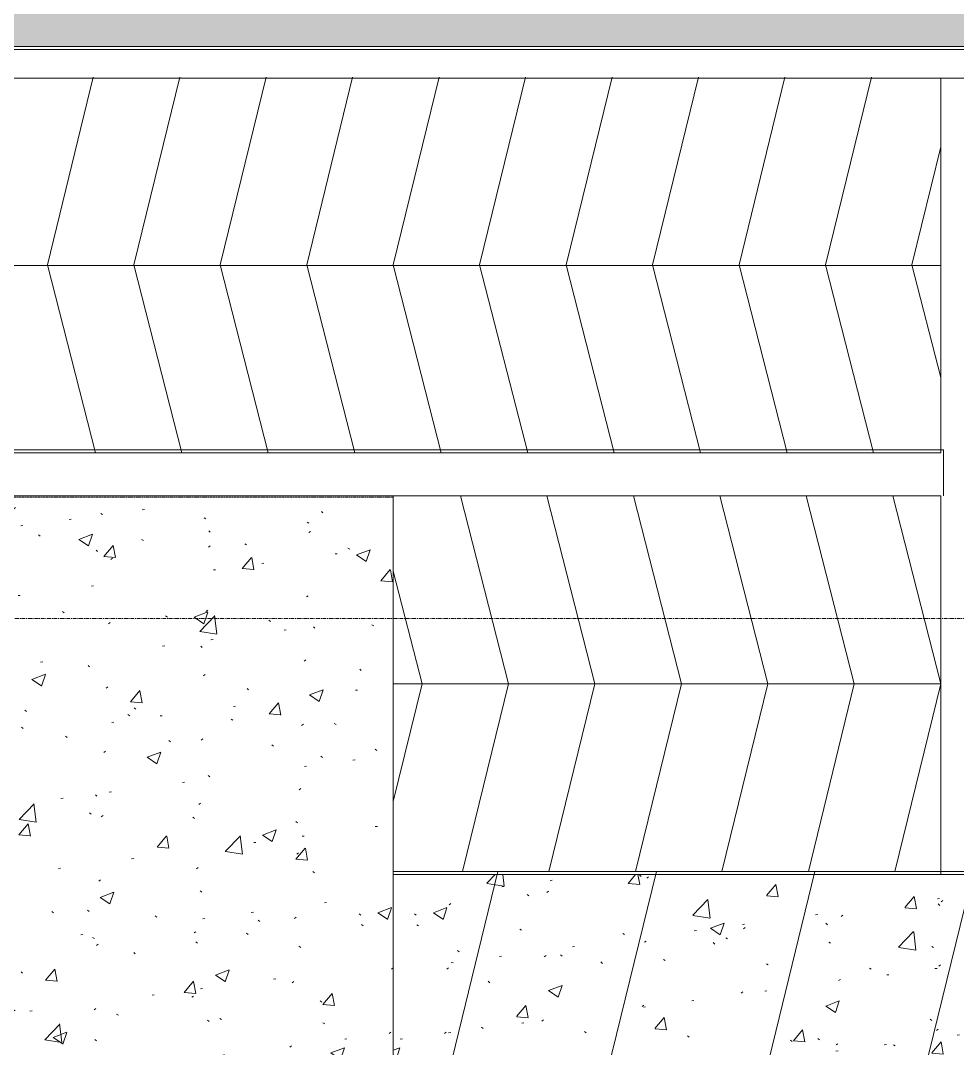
# Model space of a CAD drawing. Header units: millimetres. Extents: x 5359 to 218750, y -16347 to 109893.
# Drawn here: x 55959 to 59210, y 49944 to 53512 of the extents above; entities that cross this region are included whole.
import ezdxf

# ---------------------------------------------------------------- set-up
doc = ezdxf.new("R2010")
doc.units = ezdxf.units.MM
doc.linetypes.add('Grid Line', pattern=[22.225, 12.7, -3.175, 3.175, -3.175])
doc.linetypes.add('IMPORT-Overhead', pattern=[3.96875, 2.38125, -1.5875])
for name, color, linetype, lineweight in [('A-AREA-1', 41, 'IMPORT-Overhead', 9), ('A-DETL-THIN', 151, 'Continuous', 9), ('A-FLOR', 192, 'Continuous', 9), ('A-FLOR-PATT', 8, 'Continuous', 9), ('A-WALL', 113, 'Continuous', 9), ('G-IMPT', 8, 'Continuous', 9), ('M-EQPM', 50, 'Continuous', 9), ('S-GRID-1', 1, 'Grid Line', 9)]:
    doc.layers.add(name, color=color, linetype=linetype, lineweight=lineweight)

# ---------------------------------------------------------------- blocks, each defined once
blk = doc.blocks.new('TKTC_NAP THAM BE NUOC NGAM_260130 - TKTC_XREF_260130_NAP THAM BE NUOC NGAM_dwg-4013458-TKCS_MB ĐỊNH VỊ CỔNG-HÀNG RÀO')
at = {"layer": 'G-IMPT', "flags": 128}
blk.add_lwpolyline([(-135209, 141315.1), (-135209, 153614.7), (-142034, 153614.7), (-142034, 148889.7), (-148499, 148889.7)], dxfattribs=at)
blk = doc.blocks.new('TKTC_NAP THAM BE NUOC NGAM_260130 - NẮP THĂM BỂ NƯỚC NGẦM-2336355-TKCS_MB ĐỊNH VỊ CỔNG-HÀNG RÀO')
blk.add_blockref('TKTC_NAP THAM BE NUOC NGAM_260130 - TKTC_XREF_260130_NAP THAM BE NUOC NGAM_dwg-4013458-TKCS_MB ĐỊNH VỊ CỔNG-HÀNG RÀO', (150009, -139814.7))

msp = doc.modelspace()

# ---------------------------------------------------------------- hatches: boundary and pattern name
at = {"layer": 'A-FLOR-PATT'}
h = msp.add_hatch(dxfattribs=at)
h.set_pattern_fill('FP_14', color=256, style=0, pattern_type=2)
h.set_pattern_definition([(0, (167.64, 11.2), (558.8, 558.8), [83.82, -16.764, 22.352, -16.764, -419.1]), (0, (167.64, 11.2), (558.8, 558.8), [-139.7, 83.82, -335.28]), (0, (139.7, 27.94), (558.8, 558.8), [55.88, -41.91, 83.82, -41.91, -335.28]), (0, (139.7, 27.94), (558.8, 558.8), [-223.52, 55.88, -279.4]), (0, (335.3, 251.46), (558.8, 558.8), [69.85, -27.94, 69.85, -391.16]), (0, (55.9, 363.2), (558.8, 558.8), [27.94, -55.88, 27.94, -447.04]), (90, (111.76, 363.2), (-558.8, 558.8), [50.292, -508.508]), (90, (279.4, 27.94), (-558.8, 558.8), [55.88, -502.92]), (90, (419.1, 251.46), (-558.8, 558.8), [55.88, -502.92]), (45, (352.04, 22.35), (0, 558.7996), [55.88, -734.383]), (135, (206.76, 22.35), (-558.7996, 0), [55.88, -734.383]), (63.435, (335.28, 25.15), (-0.0005, 558.8001), [55.88, -1193.635]), (75.964, (307.34, 27.94), (-0.00237, 558.80038), [55.88, -2248.111]), (75.964, (447.04, 251.46), (-0.00237, 558.80038), [44.704, -2259.287]), (75.964, (122.94, 363.22), (-0.00237, 558.80038), [39.116, -2264.875]), (104.036, (251.46, 27.94), (0.00237, 558.80038), [55.88, -2248.111]), (104.036, (391.16, 251.46), (0.00237, 558.80038), [44.704, -2259.287]), (104.036, (100.58, 363.22), (0.00237, 558.80038), [39.116, -2264.875]), (116.565, (223.52, 25.15), (0.0005, 558.8001), [55.88, -1193.634])])
h.paths.add_polyline_path([(58617.9, 53421.9), (60142.5, 53421.9), (60143.5, 55396.3), (60152.5, 55396.3), (60152.5, 55386.3), (62152.6, 55386.3), (62152.6, 55396.3), (62264.5, 55404), (62363.6, 55422.4), (62460.7, 55452.1), (62556.4, 55494.2), (62631.4, 55536.5), (62713.7, 55596.1), (62789, 55664.9), (62859.7, 55747.3), (62914.6, 55828.1), (62954.4, 55900.2), (62992.6, 55992.4), (63020.3, 56088.3), (63037, 56186.7), (63042.6, 56286.3), (63042.1, 61272.4), (63034.9, 61462.3), (63015.3, 61651.4), (62983.2, 61838.9), (62938.5, 62025), (62881.4, 62208.3), (62811.9, 62388), (62731.2, 62561.6), (62635.7, 62735.2), (62551.3, 62870.1), (62422.4, 63045.9), (62319, 63170.9), (62188.6, 63309.2), (62048.9, 63438.9), (61900.8, 63559.3), (61744.8, 63669.8), (61581.4, 63770.1), (61411, 63859.5), (61234, 63937.8), (61050.3, 64004.7), (60898.6, 64050.6), (60714.7, 64093.3), (60528.6, 64124), (60340.9, 64142.4), (60152.6, 64148.6), (60152.6, 64158.6), (54662.6, 64158.6), (54661.5, 61501.9), (53462.6, 61501.9), (53462.6, 61511.9), (53452.6, 61511.9), (53452.7, 60435.3), (53462.6, 60435.3), (53463.1, 56843.3), (54662.6, 56843.3), (54662.6, 53421.9), (54680.5, 53421.9)])
h = msp.add_hatch(dxfattribs=at)
h.set_pattern_fill('FP_6', color=256, style=0, pattern_type=2)
h.set_pattern_definition([(50, (0, 0), (480.9661, -42.0786), [50.292, -553.212]), (355, (0, 0), (-93.0416, 504.3895), [40.234, -442.57]), (100.451, (40.1, -3.5), (387.9285, 462.3076), [42.742, -470.158]), (46.184, (0, 134.1), (715.649, -110.993), [75.438, -829.818]), (96.636, (59.64, 124.86), (626.7424, 653.2084), [64.112, -705.237]), (351.184, (0, 134.1), (626.7496, 653.2024), [60.35, -663.854]), (21, (67.06, 100.6), (400.2623, -269.9797), [50.292, -553.212]), (326, (67.06, 100.6), (163.1568, 486.2564), [40.234, -442.57]), (71.451, (100.4, 78.1), (563.421, 216.272), [42.742, -470.158]), (37.5, (0, 0), (8.15385, 223.22557), [7.376, -429.829, 7.376, -441.899, -444.246]), (37.5, (0, 0), (8.15385, 223.22557), [-886.48, 7.376, -436.87]), (7.5, (0, 0), (176.404, 264.477), [7.376, -248.778, 7.376, -419.771, -169.316]), (7.5, (0, 0), (176.404, 264.477), [-683.301, 7.376, -161.94]), (327.5, (-149.53, 0), (357.96023, -15.12452), [7.376, -160.264, 7.376, -515.661, -694.03]), (327.5, (-149.53, 0), (357.96023, -15.12452), [-690.677, 7.376, -686.653]), (317.5, (-216.6, 0), (391.0616, 67.1262), [7.376, -210.556, 7.376, -339.974, -492.862]), (317.5, (-216.6, 0), (391.0616, 67.1262), [-565.282, 7.376, -485.485])])
h.paths.add_polyline_path([(57252.6, 47586.3), (57252.6, 47586.3), (57252.6, 51861.9), (55852.6, 51861.9), (55852.6, 47586.3), (57252.6, 47586.3)])
h = msp.add_hatch(dxfattribs=at)
h.set_pattern_fill('FP_31', color=256, style=0, pattern_type=2)
h.set_pattern_definition([(50.049, (291.23, 0), (480.1359, -42.0767), [50.256, -552.818]), (354.991, (291.23, 0), (-92.8772, 504.3906), [40.165, -441.812]), (100.434, (331.24, -3.5), (387.2535, 462.3124), [42.739, -470.131]), (46.234, (291.2, 134.1), (714.4144, -110.986), [75.376, -829.132]), (96.624, (350.76, 124.86), (625.669, 653.2013), [64.111, -705.22]), (351.169, (291.2, 134.1), (625.668, 653.2026), [60.249, -662.736]), (21.033, (358.17, 100.6), (399.5704, -269.9807), [50.216, -552.38]), (325.954, (358.17, 100.6), (162.8765, 486.2562), [40.186, -442.045]), (71.481, (391.46, 78.1), (562.4481, 216.2737), [42.734, -470.076]), (37.548, (291.23, 0), (8.13914, 223.22476), [7.368, -429.362, 7.368, -441.419, -443.764]), (37.548, (291.23, 0), (8.13914, 223.22476), [-885.518, 7.368, -436.395]), (7.513, (291.23, 0), (176.099, 264.4776), [7.364, -248.356, 7.364, -419.059, -169.029]), (7.513, (291.23, 0), (176.099, 264.4776), [-682.142, 7.364, -161.666]), (327.455, (141.95, 0), (357.3418, -15.1254), [7.367, -160.067, 7.367, -515.028, -693.178]), (327.455, (141.95, 0), (357.3418, -15.1254), [-689.829, 7.367, -685.811]), (317.451, (75, 0), (390.3867, 67.1285), [7.369, -210.358, 7.369, -339.655, -492.399]), (317.451, (75, 0), (390.3867, 67.1285), [-564.752, 7.369, -485.03])])
h.paths.add_polyline_path([(60652.6, 47586.3), (60652.6, 50547.9), (57252.6, 50547.9), (57252.6, 47586.3), (60452.5, 47586.3)])

# ---------------------------------------------------------------- linework, layer by layer
at = {"layer": 'A-AREA-1'}
for p, q in [((52727.6, 51857.5), (57252.6, 51857.5)), ((57252.6, 51857.5), (57252.6, 50557.9)), ((57252.6, 50557.9), (60452.5, 50557.9))]:
    msp.add_line(p, q, dxfattribs=at)
at = {"layer": 'A-DETL-THIN'}
for p, q in [((50352.5, 53311.9), (59152.5, 53311.9)), ((59152.5, 53311.9), (50352.5, 53311.9)), ((56052.5, 52663.9), (56211.8, 53315.9)), ((56352.5, 52663.9), (56511.8, 53315.9)), ((56652.5, 52663.9), (56811.8, 53315.9)), ((56952.5, 52663.9), (57111.8, 53315.9)), ((57252.5, 52663.9), (57411.8, 53315.9)), ((57552.5, 52663.9), (57711.8, 53315.9)), ((57852.5, 52663.9), (58011.8, 53315.9)), ((58152.5, 52663.9), (58311.8, 53315.9)), ((58452.5, 52663.9), (58611.8, 53315.9)), ((58752.5, 52663.9), (58911.8, 53315.9)), ((59152.5, 53311.9), (59152.5, 52011.9)), ((59152.5, 52011.9), (59152.5, 53311.9)), ((59052.5, 52663.9), (59152.5, 53073.1)), ((56052.5, 52663.9), (56219.2, 52011.9)), ((56352.5, 52663.9), (56519.2, 52011.9)), ((56652.5, 52663.9), (56819.2, 52011.9)), ((56952.5, 52663.9), (57119.2, 52011.9)), ((57252.5, 52663.9), (57419.2, 52011.9)), ((57552.5, 52663.9), (57719.2, 52011.9)), ((57852.5, 52663.9), (58019.2, 52011.9)), ((58152.5, 52663.9), (58319.2, 52011.9)), ((58452.5, 52663.9), (58619.2, 52011.9)), ((58752.5, 52663.9), (58919.2, 52011.9)), ((59052.5, 52663.9), (59152.5, 52272.7)), ((50352.5, 52661.9), (59152.5, 52661.9)), ((59152.5, 52011.9), (50352.5, 52011.9)), ((50352.5, 52011.9), (59152.5, 52011.9)), ((57252.6, 51861.9), (59152.5, 51861.9)), ((57252.6, 50557.9), (57252.6, 51861.9)), ((57652.5, 51209.9), (57485.8, 51861.9)), ((57952.5, 51209.9), (57785.8, 51861.9)), ((58252.5, 51209.9), (58085.8, 51861.9)), ((58552.5, 51209.9), (58385.8, 51861.9)), ((58852.5, 51209.9), (58685.8, 51861.9)), ((59152.5, 51209.9), (58985.8, 51861.9)), ((59152.5, 51861.9), (59152.5, 50557.9)), ((57352.5, 51209.9), (57252.6, 51600.9)), ((57252.6, 51209.9), (59152.5, 51209.9)), ((57352.5, 51209.9), (57252.6, 50801)), ((57652.5, 51209.9), (57493.1, 50557.9)), ((57952.5, 51209.9), (57793.1, 50557.9)), ((58252.5, 51209.9), (58093.1, 50557.9)), ((58552.5, 51209.9), (58393.1, 50557.9)), ((58852.5, 51209.9), (58693.1, 50557.9)), ((59152.5, 51209.9), (58993.1, 50557.9)), ((57252.6, 49072.1), (57615.8, 50557.9)), ((60652.6, 50557.9), (57252.6, 50557.9)), ((57252.6, 50557.9), (57252.6, 47586.3)), ((59152.5, 50557.9), (57252.6, 50557.9)), ((57802.6, 49072.1), (58165.8, 50557.9)), ((58352.6, 49072.1), (58715.8, 50557.9)), ((58902.6, 49072.1), (59265.8, 50557.9))]:
    msp.add_line(p, q, dxfattribs=at)
at = {"layer": 'A-FLOR'}
for p, q in [((57252.6, 47586.3), (57252.6, 51861.9)), ((57252.6, 50557.9), (57252.6, 51861.9)), ((57252.6, 50557.9), (57252.6, 50557.9))]:
    msp.add_line(p, q, dxfattribs=at)
at = {"layer": 'A-WALL'}
for p, q in [((54662.6, 53421.9), (60152.5, 53421.9)), ((54662.6, 53411.9), (60152.5, 53411.9)), ((60252.5, 53311.9), (54662.6, 53311.9)), ((50342.5, 52021.9), (59162.5, 52021.9)), ((59162.5, 52021.9), (59162.5, 51861.9)), ((59152.5, 52011.9), (50352.5, 52011.9)), ((50352.5, 51861.9), (59152.5, 51861.9)), ((57252.6, 50557.9), (60752.6, 50557.9)), ((57252.6, 50557.9), (57252.6, 50547.9)), ((60752.6, 50547.9), (57252.6, 50547.9)), ((59152.5, 50547.9), (59152.5, 50557.9))]:
    msp.add_line(p, q, dxfattribs=at)
at = {"layer": 'S-GRID-1'}
msp.add_line((135474.6, 51436.9), (24837.1, 51436.9), dxfattribs=at)

# ---------------------------------------------------------------- block references
at = {"layer": 'M-EQPM'}
msp.add_blockref('TKTC_NAP THAM BE NUOC NGAM_260130 - NẮP THĂM BỂ NƯỚC NGẦM-2336355-TKCS_MB ĐỊNH VỊ CỔNG-HÀNG RÀO', (53152.6, 44236.9), dxfattribs=at)

doc.saveas('drawing.dxf')
